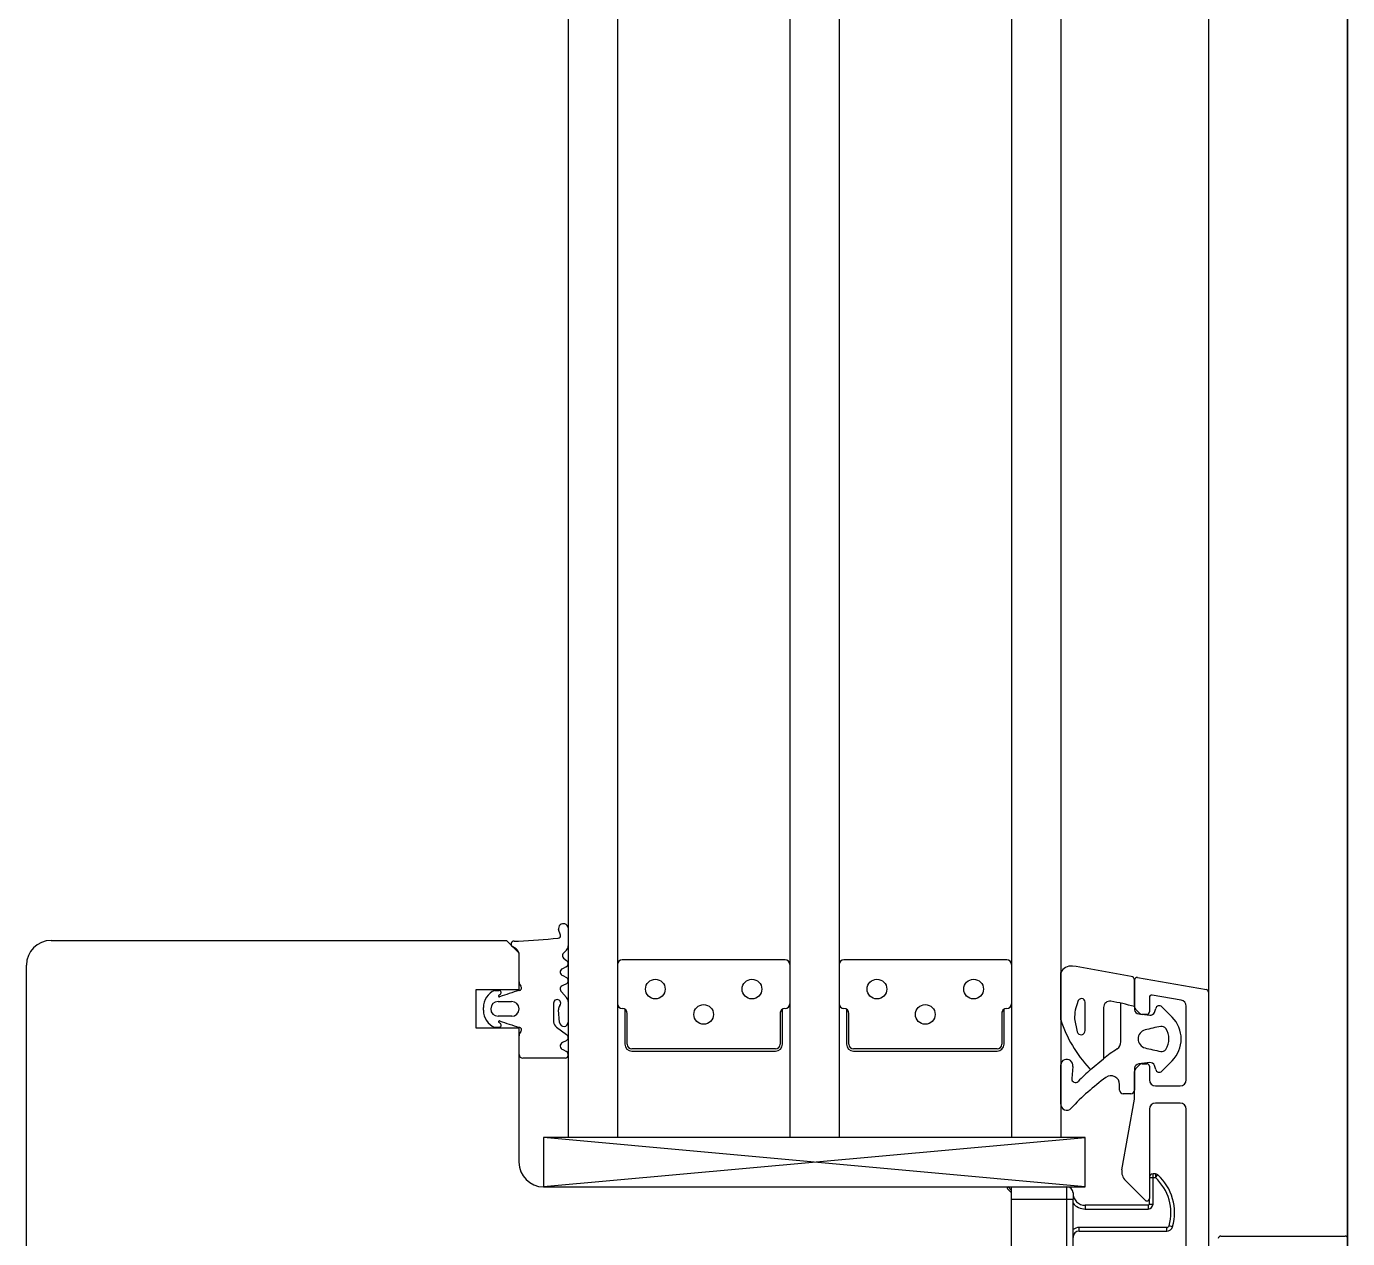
# Model space of a CAD drawing. Header units: centimetres. Extents: x 0.3 to 84.3, y 0.3 to 59.7.
# Drawn here: x 62.5054 to 62.72, y 12.1182 to 12.315 of the extents above; entities that cross this region are included whole.
import ezdxf

# ---------------------------------------------------------------- set-up
doc = ezdxf.new("R2010")
doc.units = ezdxf.units.CM
for name, pattern in [('AUSGEZOGEN', [0]), ('PHANTOM', [63.50000000000001, 31.75, -6.35, 6.35, -6.35, 6.35, -6.35]), ('VERDECKT', [9.524999999999999, 6.35, -3.175])]:
    doc.linetypes.add(name, pattern=pattern)
for name, color, linetype, lineweight in [('Bodenplatte', 7, 'AUSGEZOGEN', 35), ('Decke', 7, 'AUSGEZOGEN', 35), ('Fenster', 7, 'AUSGEZOGEN', 35)]:
    doc.layers.add(name, color=color, linetype=linetype, lineweight=lineweight)

msp = doc.modelspace()

# ---------------------------------------------------------------- linework, layer by layer
at = {"layer": 'Bodenplatte', "color": 92, "linetype": 'VERDECKT', "lineweight": 35, "true_color": 0x00c600}
msp.add_line((62.71999860480428, 15.81799974524974), (62.71999860480428, 11.04399985195696), dxfattribs=at)
at = {"layer": 'Decke', "color": 96, "linetype": 'PHANTOM', "lineweight": 35, "true_color": 0x006e00}
msp.add_line((62.71999860480428, 15.81799974524974), (62.71999860480428, 11.56399984033406), dxfattribs=at)
at = {"layer": 'Fenster', "color": 7, "linetype": 'AUSGEZOGEN', "lineweight": 25}
for p, q in [((62.71999818231099, 12.11719199943059), (62.71999860480428, 15.57839975060479)), ((62.697398605443, 15.53837461371404), (62.69739818294969, 12.15822411955887)), ((62.59340335004828, 13.69926402927263), (62.5934031571734, 12.13462734215891)), ((62.60140335109026, 13.69926402927263), (62.60140315698646, 12.13462734215891)), ((62.62940335079906, 13.69926402927263), (62.62940315633208, 12.13462734215891)), ((62.63740335024895, 13.69926402927263), (62.63740315614512, 12.13462734215891)), ((62.66540334995774, 13.69926402927263), (62.66540315549074, 12.13462734215891)), ((62.67340334817865, 13.69926402927263), (62.67340315530378, 12.13462734215891)), ((62.59214495911225, 12.1674494385205), (62.59184471193156, 12.16836269953105)), ((62.50939860983655, 12.16659898154144), (62.58339860810717, 12.16659898154144)), ((62.58339860810717, 12.16659898154144), (62.58539860806041, 12.16459898158819)), ((62.5846106872205, 12.16649396616272), (62.58531796786839, 12.1664951850596)), ((62.5849248619833, 12.16524751395173), (62.58438196879073, 12.16556095348261)), ((62.58539860806041, 12.16459898158819), (62.58539860806041, 12.15859898172835)), ((62.58542486177969, 12.15987255045384), (62.58542486197167, 12.16438148865891)), ((62.59311068702186, 12.16501248860355), (62.59255040679062, 12.16445220837232)), ((62.5926306344379, 12.16370315499458), (62.59313088482438, 12.16334811201105)), ((62.50539860993004, 12.0385989845328), (62.50539860993004, 12.16259898163494)), ((62.59306187286262, 12.16230369066016), (62.59246801871245, 12.1620204556551)), ((62.6286235788436, 12.16346734165555), (62.60218357946152, 12.16346734165555)), ((62.66462357800233, 12.16346734165555), (62.63818357862021, 12.16346734165555)), ((62.67339860600384, 12.1537140090652), (62.67339860600384, 12.16140276196971)), ((62.59255022540516, 12.16088990595513), (62.59314430270419, 12.16058754498308)), ((62.59311344494257, 12.15957988077048), (62.59255022540516, 12.15929744276773)), ((62.68537242906719, 12.16017419721316), (62.68537242906719, 12.15586633004437)), ((62.68539860572344, 12.15584750994022), (62.68539860572344, 12.16019898170107)), ((62.68586806498353, 12.16059290479307), (62.69706806472174, 12.15861804265523)), ((62.58539860806041, 12.15859898172835), (62.57839860822404, 12.15859898172835)), ((62.57839860822404, 12.15859898172835), (62.57839860822404, 12.15239898187329)), ((62.58146540842106, 12.15849396634972), (62.58217861149362, 12.15849396634972)), ((62.58231642920227, 12.15781480109309), (62.58216236532721, 12.15772585227337)), ((62.5854035804208, 12.15849396634972), (62.58542486198518, 12.15849396634972)), ((62.5923198442718, 12.15825826063038), (62.59314740858705, 12.15733726604058)), ((62.68779860566733, 12.15733877314574), (62.68779860566733, 12.15499898182257)), ((62.69297225372408, 12.15690322083047), (62.68826806492741, 12.1577326962377)), ((62.697398605443, 12.15822411956329), (62.697398605443, 12.10099898308459)), ((62.57962188983924, 12.15526773897877), (62.57962188983924, 12.15573022462291)), ((62.58201460121573, 12.15669556218036), (62.58421498039691, 12.15669417855621)), ((62.59102486185433, 12.15639755012967), (62.59102486185433, 12.1533858818696)), ((62.59200587990089, 12.15327460511403), (62.591836665325, 12.15536367700524)), ((62.60263944938708, 12.15540734184392), (62.60261357945151, 12.15540734184392)), ((62.60261357945151, 12.15540734184392), (62.60261357945151, 12.14976734197571)), ((62.62819357885369, 12.15540734184392), (62.62816770891811, 12.15540734184392)), ((62.62819357885369, 12.14976734197571), (62.62819357885369, 12.15540734184392)), ((62.63863944854574, 12.15540734184392), (62.63861357861018, 12.15540734184392)), ((62.63861357861018, 12.15540734184392), (62.63861357861018, 12.14976734197571)), ((62.66419357801235, 12.15540734184392), (62.66416770807677, 12.15540734184392)), ((62.66419357801235, 12.14976734197571), (62.66419357801235, 12.15540734184392)), ((62.67737242925415, 12.15200467858003), (62.67737242925415, 12.15656522550722)), ((62.68037242918405, 12.15573658209505), (62.68037242918405, 12.14740814160005)), ((62.68317242911863, 12.15016190049078), (62.68317242911863, 12.1564107947655)), ((62.68537242906719, 12.15586633004437), (62.68537242906719, 12.1553669447901)), ((62.68622286977285, 12.15477471775912), (62.68557434165059, 12.15542324588142)), ((62.68866337165089, 12.15492947420499), (62.68882839855289, 12.15557013231137)), ((62.68983221809387, 12.15583910494675), (62.69149878077424, 12.15417254226637)), ((62.69379860552709, 12.14399898207963), (62.69379860552709, 12.15591841310047)), ((62.58422145645706, 12.1542945157646), (62.5820081391316, 12.15429599564605)), ((62.58216236532721, 12.15327211132835), (62.58231642920227, 12.15318316250855)), ((62.60297357944309, 12.14976734197571), (62.60297357944309, 12.15476734185882)), ((62.6278335788621, 12.15476734185882), (62.6278335788621, 12.14976734197571)), ((62.63897357860177, 12.14976734197571), (62.63897357860177, 12.15476734185882)), ((62.66383357802078, 12.15476734185882), (62.66383357802078, 12.14976734197571)), ((62.67564902128601, 12.15385529165438), (62.67606999047563, 12.15177098908839)), ((62.68607034986336, 12.15467684259793), (62.68785542632377, 12.15444936256558)), ((62.6873986056767, 12.15459898183199), (62.68664713383164, 12.15459898183199)), ((62.57839860822404, 12.15239898187329), (62.58539860806041, 12.15239898187329)), ((62.58212423802351, 12.15249396648988), (62.58146540842106, 12.15249396648988)), ((62.58539860806041, 12.15239898187329), (62.58539860806041, 12.13059898238271)), ((62.58542486198518, 12.15249396648988), (62.5854035804208, 12.15249396648988)), ((62.58542486195088, 12.14809396656715), (62.58542486177969, 12.1511146086747)), ((62.59152486184263, 12.15251985648606), (62.59313088482438, 12.15134581644356)), ((62.59306187286262, 12.15030139509268), (62.59246801871245, 12.15001816008767)), ((62.59255022540516, 12.14888761038765), (62.59314430270419, 12.1485852494156)), ((62.62705357888033, 12.14898734199392), (62.60375357942482, 12.14898734199392)), ((62.60375357942482, 12.14862734200233), (62.62705357888033, 12.14862734200233)), ((62.66305357803899, 12.14898734199392), (62.63975357858354, 12.14898734199392)), ((62.63975357858354, 12.14862734200233), (62.66305357803899, 12.14862734200233)), ((62.59289058163299, 12.14749396660673), (62.58602486193687, 12.14749396660673)), ((62.67339860600384, 12.14004873437312), (62.67339860600384, 12.14643254398234)), ((62.67825270092143, 12.14563893526056), (62.68037242918405, 12.14740814160005)), ((62.68557434165059, 12.14577471796943), (62.68622286977285, 12.14642324609172)), ((62.68785542632377, 12.14678031943468), (62.68607034986336, 12.14655283940224)), ((62.68664713383164, 12.14659898201894), (62.6873986056767, 12.14659898201894)), ((62.69149878077424, 12.14705713973385), (62.68983221809387, 12.14539057705347)), ((62.67535629392751, 12.14616425039131), (62.67520327434289, 12.14417607661312)), ((62.67825270092143, 12.14563893526056), (62.6780431337105, 12.14584850247152)), ((62.68537242906719, 12.14586273721011), (62.68537242906719, 12.14229057712592)), ((62.68539860572344, 12.14117395947274), (62.68539860572344, 12.14535045391067)), ((62.68779860566733, 12.14619898202828), (62.68779860566733, 12.14399898207963)), ((62.68882839855289, 12.14565954968889), (62.68866337165089, 12.14630020779528)), ((62.6829724291233, 12.14229057712592), (62.6829724291233, 12.14322818075234)), ((62.68879860564396, 12.14299898210302), (62.69279860555048, 12.14299898210302)), ((62.68335108659578, 12.12938692414578), (62.68536822123011, 12.14082666312552)), ((62.68477242908122, 12.14169057713994), (62.6835724291093, 12.14169057713994)), ((62.69279860555048, 12.14019898216848), (62.68879860564396, 12.14019898216848)), ((62.68779860566733, 12.13919898219188), (62.68779860566733, 12.12469898253071)), ((62.69379860552709, 12.10829898291395), (62.69379860552709, 12.13919898219188)), ((62.58939860796692, 12.12662734237429), (62.6773986059104, 12.13462734218734)), ((62.6773986059104, 12.12659898247621), (62.58939860796692, 12.13462734218734)), ((62.58939860796692, 12.13462734218734), (62.58939860796692, 12.12659898247621)), ((62.6773986059104, 12.13462734218734), (62.58939860796692, 12.13462734218734)), ((62.6773986059104, 12.12659898247621), (62.6773986059104, 12.13462734218734)), ((62.68711576297083, 12.12441613982483), (62.68390648852641, 12.12762541426919)), ((62.68779860566733, 12.12809898221968), (62.68839860565329, 12.12809898221968)), ((62.68839860565329, 12.12809898221968), (62.68839860565329, 12.12869898220565)), ((62.6887724393389, 12.12869898220565), (62.68839860565329, 12.12869898220565)), ((62.68839860565329, 12.12379898232016), (62.68839860565329, 12.12809898221968)), ((62.68839860565329, 12.12809898221968), (62.6887724393389, 12.12809898221968)), ((62.6887724393389, 12.12869898220565), (62.6887724393389, 12.12809898221968)), ((62.6887724393389, 12.12809898221968), (62.68917497120173, 12.12854391826295)), ((62.58939860796692, 12.12659898247621), (62.6773986059104, 12.12659898247621)), ((62.66539860619078, 12.12559898227814), (62.66474002756245, 12.12625756090648)), ((62.66488144891535, 12.12659898225479), (62.66539860619078, 12.12602436305979)), ((62.66539860619078, 12.12459898230145), (62.66539860619078, 12.12659898247621)), ((62.67439860598047, 12.12459898230145), (62.67439860598047, 12.12659898225479)), ((62.67539860595714, 12.12559898227814), (62.67539860595714, 12.12459898230145)), ((62.66539860619078, 12.12459898230145), (62.67439860598047, 12.12459898230145)), ((62.66539860619078, 12.11019898263799), (62.66539860619078, 12.12459898230145)), ((62.67439860598047, 12.10909898266378), (62.67439860598047, 12.12459898230145)), ((62.67439860598047, 12.12459898230145), (62.67539860595714, 12.12459898230145)), ((62.67539860595714, 12.11109898261694), (62.67539860595714, 12.12459898230145)), ((62.6773986059104, 12.12359898232485), (62.6773986059104, 12.12299898233887)), ((62.687598605672, 12.12359898232485), (62.6773986059104, 12.12359898232485)), ((62.6773986059104, 12.12299898233887), (62.687598605672, 12.12299898233887)), ((62.687598605672, 12.12359898232485), (62.687598605672, 12.12299898233887)), ((62.68779860566733, 12.12379898232016), (62.68779860566733, 12.12469898253071)), ((62.68779860566733, 12.12379898232016), (62.68839860565329, 12.12379898232016)), ((62.67639860593371, 12.11939898242299), (62.67639860593371, 12.11999898240897)), ((62.69061601678283, 12.11999898240897), (62.67639860593371, 12.11999898240897)), ((62.67639860593371, 12.11939898242299), (62.69061601678283, 12.11939898242299)), ((62.69061601678283, 12.11939898242299), (62.69061601678283, 12.11999898240897)), ((62.69157717650275, 12.12012298974369), (62.69100048067079, 12.12028858533722)), ((62.69939860528571, 12.11859898266317), (62.71959860481361, 12.11859898266317))]:
    msp.add_line(p, q, dxfattribs=at)
for centre in [(62.60755357933604, 12.15870734176678), (62.62325357896911, 12.15870734176678), (62.6435535784947, 12.15870734176678), (62.65925357812778, 12.15870734176678), (62.61540357915258, 12.15458734186308), (62.65140357831124, 12.15458734186308)]:
    msp.add_circle(centre, 0.00159999996260799, dxfattribs=at)
for centre, radius, start, end in [((62.59262205212182, 12.16853225537733), 0.0007956173429321623, 10.79871645671858, 192.3048039376851), ((62.50939860983656, 12.16259898163498), 0.003999999906519633, 90, 180), ((62.58460552727269, 12.16600069074934), 0.0004933024007142192, 89.40067467368553, 243.0516246675048), ((62.43467160541651, 14.30981823242086), 2.148610716688732, 274.0204994887976, 274.1933880761988), ((62.59175544688679, 12.16735844281328), 0.0003999999906523954, 274.1933880758065, 13.14929971367574), ((62.59240358025717, 12.16571959536826), 0.0009999999766298515, 315.000000000144, 0), ((62.584424861995, 12.16438148856822), 0.0009999999766298515, 0, 60.00000000007348), ((62.59305489849669, 12.1641274190535), 0.0005999999859776835, 147.2267613859236, 224.9999999996402), ((62.59270551682861, 12.16146946143739), 0.0005999999859781384, 113.3177617428074, 254.999999999951), ((62.59280358024786, 12.16284524851334), 0.0005999999859781384, 295.4985148755634, 56.94063918062506), ((62.60218357946155, 12.16268734167379), 0.000779999981771398, 90, 180), ((62.62862357884362, 12.16268734167387), 0.0007799999817711705, 0, 90), ((62.63818357862021, 12.16268734167387), 0.000779999981771398, 90, 180), ((62.66462357800233, 12.16268734167379), 0.0007799999817711704, 0, 90), ((62.67518670615571, 12.16041495617064), 0.002042807492181247, 86.71780682203007, 151.0822842081069), ((61.15601314056086, 3.518634807608888), 8.776323892307897, 79.96797449872369, 80.03116965778419), ((62.58642486175629, 12.15987255045392), 0.0009999999766273505, 180, 224.3777547634171), ((62.59270551682861, 12.15871788728558), 0.0005999999859781384, 105.0000000000051, 230.0000000002719), ((62.59280358024786, 12.16009367436144), 0.0005999999859783657, 301.0938335302591, 55.39811859117981), ((62.68472527130962, 12.16013469284179), 0.0006483623666909773, 3.493164744376767, 80.11675834619417), ((62.68579860571405, 12.16019898170111), 0.000399999990652168, 80.00000000146294, 180), ((62.58256068784792, 12.15576665559942), 0.00293902380935724, 111.8802394763131, 180.7102340048678), ((62.58220556064909, 12.15758722677364), 0.0001451993974324792, 107.3068895495605, 293.442518604099), ((62.58215142475857, 12.15813488379294), 0.0003601102625001932, 297.2713615986995, 85.67030201447008), ((62.61382551473267, 12.06740968020776), 0.09541568808133048, 107.3300066473394, 109.316499465624), ((62.58542475167723, 12.1588935138251), 0.0003995474906020906, 270.0158183421474, 44.42048025941124), ((62.59240358025717, 12.15666889535827), 0.000999999976630079, 0, 41.94143870078629), ((62.67677242926818, 12.15656522550729), 0.000599999985977911, 0, 169.574848808121), ((62.68819860565798, 12.15733877314578), 0.0003999999906519406, 80.00000000150712, 180), ((62.69699860545231, 12.15822411956332), 0.0003999999906519405, 0, 80.00000000150712), ((62.58258754905074, 12.15523927974954), 0.002965795759393225, 179.4501918265553, 247.7678209869964), ((62.58202187069402, 12.15549575063513), 0.001199833567394207, 90.34714229445444, 269.344260926628), ((62.58421574127953, 12.15549434047529), 0.001199838322221943, 270.2729174298267, 90.03633436688723), ((62.5916104685786, 12.15642826983457), 0.0005864119164944809, 320.4538959770001, 183.0028643979071), ((62.59272553067143, 12.1554556227455), 0.0008936082045778988, 137.8843976414029, 185.9057681871286), ((62.60218357946149, 12.15632734182245), 0.0007799999817713978, 180, 270), ((62.60219357946134, 12.1547673418589), 0.0007799999817711705, 0, 90), ((62.60219357946134, 12.1547673418589), 0.0007799999817711704, 0, 55.1361620454411), ((62.62861357884389, 12.1547673418589), 0.0007799999817711704, 90, 180), ((62.62861357884389, 12.1547673418589), 0.0007799999817711707, 124.8638379545589, 180), ((62.62862357884362, 12.15632734182245), 0.0007799999817713978, 270, 0), ((62.63818357862021, 12.15632734182245), 0.0007799999817713978, 180, 270), ((62.63819357862, 12.1547673418589), 0.0007799999817711705, 0, 90), ((62.63819357862, 12.1547673418589), 0.000779999981771398, 0, 55.13616204536652), ((62.66461357800256, 12.1547673418589), 0.0007799999817711704, 90, 180), ((62.66461357800256, 12.1547673418589), 0.0007799999817713978, 124.8638379542052, 180), ((62.66462357800228, 12.15632734182245), 0.0007799999817713978, 270, 0), ((62.6827101036699, 12.15397891384313), 0.007062164461214927, 157.5675234149024, 181.0030057337418), ((62.68137242916067, 12.15573658209509), 0.0009999999766303065, 80.50381329010858, 180), ((62.6755320677793, 12.12082168383712), 0.03639999914932978, 74.31552384972674, 80.50381329007938), ((62.68620579062307, 12.1555117829388), 0.0008458543444646995, 189.8595140613506, 260.7859626701004), ((62.68599860570936, 12.15584750994029), 0.0005999999859774563, 180, 224.9999999997601), ((62.68739860567669, 12.15499898182264), 0.0003999999906519406, 270, 0), ((62.6894079540351, 12.15541484088802), 0.000599999985977911, 44.99999999976011, 164.9999999999071), ((62.69279860555048, 12.1559184131006), 0.0009999999766305337, 0, 79.99999999967645), ((62.58220556064909, 12.15341073682816), 0.0001451993974324792, 66.557481395901, 252.6931104504395), ((62.58214392719974, 12.15285987141087), 0.0003664342707866228, 266.9199108199456, 61.91646430793327), ((62.63782150311513, 12.31448438085449), 0.1702601919580515, 250.9548355537735, 252.0691156281504), ((62.59202486183094, 12.15338588186968), 0.0009999999766296243, 180, 240.0000000000226), ((62.59270359477956, 12.15333111993668), 0.0006999999836410098, 184.6308413967494, 359.6308413966266), ((62.6940124156124, 12.16058228810447), 0.02172791760703802, 198.4274668252211, 222.6956520670964), ((62.68664713383164, 12.155198981818), 0.0005999999859776835, 224.9999999998801, 270), ((62.6879099276222, 12.15527751859635), 0.0008299474698225918, 266.2347700190915, 335.2059927519898), ((62.68794107950797, 12.15061484100014), 0.005031349381633896, 315.0000000000286, 44.9999999999857), ((62.58542399028124, 12.15209378098124), 0.000400186458081423, 315.6419504540594, 89.87519568439689), ((62.58642486175636, 12.15111460873145), 0.0009999999766278052, 135.6222452365829, 180), ((62.59280358024786, 12.15084295294591), 0.0005999999859781384, 295.4985148755634, 56.94063918062506), ((62.67670788614871, 12.15196209187865), 0.0006659062742891702, 196.6773296266083, 3.666739154331897), ((62.68747242901813, 12.15061484100014), 0.001499999964944891, 104.6281071712504, 255.3718928287496), ((62.69719537471193, 12.11336280403906), 0.03999999906519611, 100.8830859991143, 104.6281071710733), ((62.68979419710428, 12.15185777121914), 0.0007999999813038815, 33.85070087143929, 100.8830859988773), ((62.68794107950797, 12.15061484100014), 0.00303134942837351, 326.1492991279923, 33.85070087195194), ((62.59270551682861, 12.14946716586996), 0.0005999999859781384, 113.3177617428074, 254.9999999999949), ((62.59280492039866, 12.14808901889782), 0.0006011863905221098, 278.1917828362388, 55.63096894096135), ((62.60375357942482, 12.14976734197575), 0.001139999973358145, 180, 270), ((62.60375357942482, 12.14976734197575), 0.0007799999817713978, 180, 270), ((62.60375357942482, 12.14976734197575), 0.0007799999817713978, 180, 270), ((62.62705357888033, 12.14976734197575), 0.0007799999817713978, 270, 0), ((62.62705357888033, 12.14976734197575), 0.001139999973358372, 270, 0), ((62.62705357888033, 12.14976734197575), 0.000779999981771398, 270, 0), ((62.63975357858349, 12.14976734197575), 0.001139999973358145, 180, 270), ((62.63975357858349, 12.14976734197575), 0.000779999981771398, 180, 270), ((62.63975357858349, 12.14976734197575), 0.0007799999817713978, 180, 270), ((62.66305357803899, 12.14976734197575), 0.0007799999817713978, 270, 0), ((62.66305357803899, 12.14976734197575), 0.001139999973357917, 270, 0), ((62.66305357803899, 12.14976734197575), 0.000779999981771398, 270, 0), ((62.70621059157739, 12.11429637206587), 0.0419999990184565, 124.2698534068874, 127.9660439772437), ((62.68177242915134, 12.15016190049086), 0.00139999996728202, 304.2698534066276, 0), ((62.69719537471193, 12.18786687796136), 0.03999999906519656, 255.3718928289064, 259.1169140008757), ((62.68979419710428, 12.14937191078119), 0.0007999999813036538, 259.1169140011227, 326.1492991277825), ((62.58602486193681, 12.14809396659279), 0.0005999999859776835, 180, 270), ((62.67438009193683, 12.14631767515438), 0.000988184944449919, 351.068173095049, 173.324719469754), ((62.68620579062307, 12.14571789906157), 0.0008458543444617438, 99.21403732993817, 170.140485938531), ((62.68664713383164, 12.145998982033), 0.000599999985977911, 90, 135.0000000002399), ((62.68739860567669, 12.14619898202831), 0.0003999999906519406, 0, 90), ((62.6879099276222, 12.14595216340398), 0.0008299474698223643, 24.79400724801024, 93.76522998140605), ((62.70429428610046, 12.11202438054542), 0.03999999906519656, 126.0612068006096, 136.8806785068378), ((62.70621059157739, 12.11429637206587), 0.04199999901845559, 131.7332918928291, 135.547259289453), ((62.68157242915603, 12.14322818075238), 0.00139999996728202, 0, 126.0612068003929), ((62.68599860570936, 12.14535045391071), 0.0005999999859781384, 135.0000000002399, 180), ((62.6894079540351, 12.14581484111235), 0.0005999999859776835, 195.0000000000929, 315.0000000002399), ((62.67580150510668, 12.14413003384574), 0.000599999985977911, 175.5989127890656, 315.5472592899973), ((62.68357242910923, 12.14229057712596), 0.0005999999859781384, 180, 270), ((62.68477242908122, 12.14229057712596), 0.000599999985977911, 270, 0), ((62.68879860564397, 12.14399898207965), 0.0009999999766298515, 180, 270), ((62.69279860555042, 12.14399898207975), 0.0009999999766298515, 270, 0), ((62.67437362591823, 12.14001956685833), 0.0009754560869084259, 178.2865198595543, 317.867002991181), ((62.68339860577013, 12.14117395947287), 0.001999999953259476, 350.0000000000449, 0), ((62.68879860564397, 12.13919898219191), 0.000999999976630079, 90, 180), ((62.69279860555048, 12.13919898219191), 0.000999999976630079, 0, 90), ((62.58939860796693, 12.13059898238283), 0.003999999906519633, 180, 270), ((62.68532070205573, 12.12903962779864), 0.001999999953259703, 170.0000000000449, 224.999999999964), ((62.68839860565329, 12.1280989822198), 0.0005999999859776835, 90, 180), ((62.6887724393389, 12.1280989822198), 0.0005999999859776835, 47.86448135884959, 90), ((62.68362293779509, 12.12240701332675), 0.007675667790426165, 343.9788209091686, 47.86448135924795), ((62.68362293779509, 12.12240701332675), 0.008275667776404302, 343.9788209091841, 47.86448135921907), ((62.66488144891535, 12.12639898225947), 0.0001999999953259704, 90, 225.0000000007197), ((62.67439860598047, 12.12559898227818), 0.000999999976630079, 0, 90), ((62.67739860591039, 12.12559898227818), 0.001999999953259931, 180, 270), ((62.67739860591039, 12.12559898227818), 0.002599999939237842, 219.7151372317547, 270), ((62.68739860567669, 12.12469898253079), 0.0003999999906519406, 225, 0), ((62.687598605672, 12.12379898232029), 0.0001999999953259703, 270, 0), ((62.687598605672, 12.12379898232029), 0.0007999999813038813, 270, 0), ((62.67639860593373, 12.11839898244643), 0.00159999996260799, 90, 128.682187453467), ((62.67639860593373, 12.11839898244643), 0.000999999976630079, 90, 180), ((62.69061601678283, 12.12039898239967), 0.0003999999906519406, 270, 343.9788209092422), ((62.69061601678283, 12.12039898239967), 0.0009999999766298515, 270, 343.9788209092276), ((62.69939860528571, 12.11819898267262), 0.0003999999906519406, 90, 180), ((62.71959860481361, 12.11819898267262), 0.0003999999906519406, 0, 90)]:
    msp.add_arc(centre, radius, start, end, dxfattribs=at)

doc.saveas('drawing.dxf')
